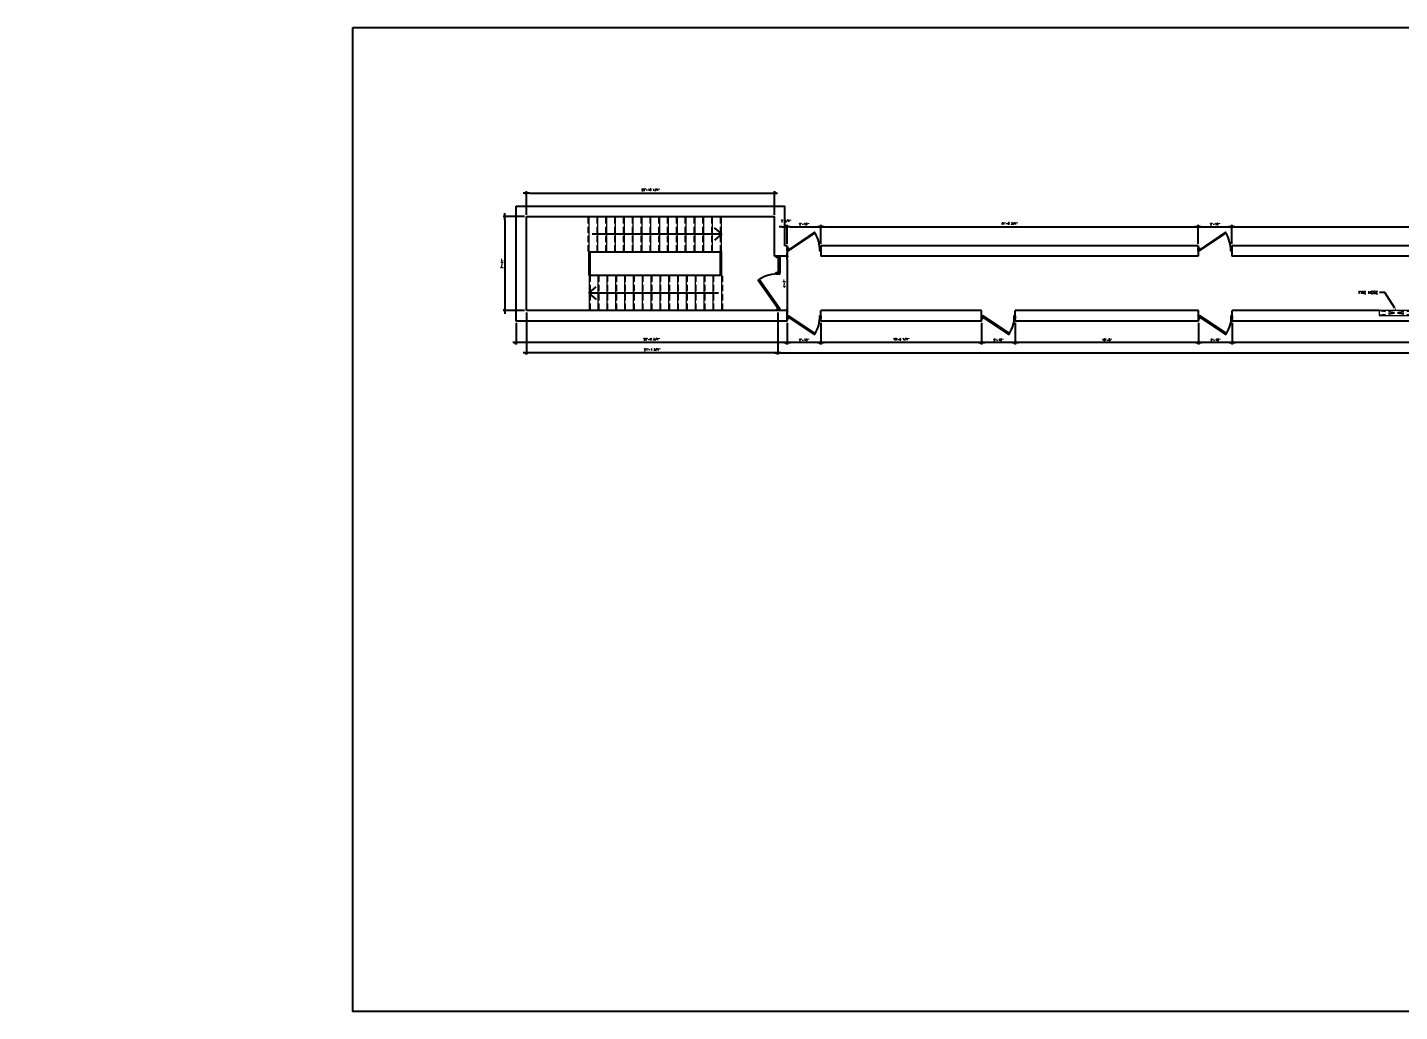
# Model space of a CAD drawing. Header units: inches. Extents: x -11160 to 9368, y -3485 to 2663.
# Drawn here: x -5800 to -4415, y -2214 to -1220 of the extents above; entities that cross this region are included whole.
import ezdxf
from ezdxf import colors
from ezdxf.entities.mleader import LeaderData, LeaderLine
from ezdxf.math import Vec2, Vec3

# ---------------------------------------------------------------- set-up
doc = ezdxf.new("R2010")
doc.units = ezdxf.units.IN
doc.header["$MEASUREMENT"] = 0
doc.linetypes.add('HIDDEN', pattern=[0.375, 0.25, -0.125])
for name, color, linetype in [('A-WALL', 4, 'Continuous'), ('A-WINDOW', 1, 'Continuous'), ('MD-FF-HATCH-6', 8, 'Continuous'), ('SM-COM-PLUMBING', 2, 'Continuous'), ('SM-FF-HATCH', 8, 'Continuous'), ('SM-RCP-TEXT', 2, 'Continuous'), ('YP-DOOR', 1, 'Continuous')]:
    doc.layers.add(name, color=color, linetype=linetype)
doc.layers.add('D-D FLOOR', color=2, linetype='Continuous', lineweight=9)
doc.layers.add('I-8-Gray', color=1, linetype='Continuous', lineweight=9)
doc.styles.add('SM-LEADER-00', font='romans.shx')
doc.styles.add('SMI-24', font='romans.shx', dxfattribs={"height": 2})
doc.dimstyles.new('SMI-24', dxfattribs={"dimscale": 24, "dimtxt": 2, "dimasz": 0.125, "dimexe": 0.078125, "dimexo": 0.078125, "dimgap": 0.0625, "dimtad": 1, "dimdec": 3, "dimrnd": 0.25, "dimzin": 3, "dimdsep": 46, "dimlunit": 4, "dimtxsty": 'SMI-24', "dimblk": 'SMI-thick', "dimcen": 0.09375, "dimclrd": 1, "dimclre": 1, "dimclrt": 2, "dimadec": 0, "dimazin": 0, "dimtfac": 0.09375, "dimtdec": 3, "dimtmove": 2, "dimatfit": 3, "dimfxl": 0.078125, "dimfrac": 2, "dimtolj": 1, "dimtzin": 3, "dimarcsym": 0})

# ---------------------------------------------------------------- blocks, each defined once
blk = doc.blocks.new('SMI-thick')
at = {"color": 0, "linetype": 'Continuous'}
blk.add_line((-1.08, 0), (1.08, 0), dxfattribs=at)
at = {"color": 4, "linetype": 'Continuous'}
blk.add_line((0.39, 0.39), (-0.39, -0.39), dxfattribs=at)
blk = doc.blocks.new('*D571')
at = {"layer": 'Defpoints', "color": 0, "transparency": 16777216}
for p in [(-5045.6, -1387.2), (-5296, -1410.9), (-5045.6, -1410.9)]:
    blk.add_point(p, dxfattribs=at)
at = {"layer": 'SM-COM-PLUMBING', "color": 1, "lineweight": -2, "transparency": 16777216}
for p, q in [((-5296, -1409.1), (-5296, -1385.3)), ((-5293, -1387.2), (-5048.6, -1387.2)), ((-5045.6, -1409.1), (-5045.6, -1385.3))]:
    blk.add_line(p, q, dxfattribs=at)
at = {"layer": 'SM-COM-PLUMBING', "color": 1, "lineweight": -2, "transparency": 16777216, "xscale": 3, "yscale": 3, "zscale": 3, "rotation": 180}
blk.add_blockref('SMI-thick', (-5296, -1387.2), dxfattribs=at)
at = {"layer": 'SM-COM-PLUMBING', "color": 1, "lineweight": -2, "transparency": 16777216, "xscale": 3, "yscale": 3, "zscale": 3}
blk.add_blockref('SMI-thick', (-5045.6, -1387.2), dxfattribs=at)
at = {"layer": 'SM-COM-PLUMBING', "color": 2, "transparency": 16777216, "insert": (-5170.8, -1384.2), "char_height": 2, "attachment_point": 5, "style": 'SMI-24'}
blk.add_mtext('\\A1;20\'-10 1/4"', dxfattribs=at)
blk = doc.blocks.new('*D585')
at = {"layer": 'Defpoints', "color": 0, "transparency": 16777216}
for p in [(-4583.4, -1516.5), (-4083, -1516.5), (-4583.4, -1538.2)]:
    blk.add_point(p, dxfattribs=at)
at = {"layer": 'SM-COM-PLUMBING', "color": 1, "lineweight": -2, "transparency": 16777216}
for p, q in [((-4583.4, -1518.4), (-4583.4, -1540.1)), ((-4083, -1518.4), (-4083, -1540.1)), ((-4086, -1538.2), (-4580.4, -1538.2))]:
    blk.add_line(p, q, dxfattribs=at)
at = {"layer": 'SM-COM-PLUMBING', "color": 1, "lineweight": -2, "transparency": 16777216, "xscale": 3, "yscale": 3, "zscale": 3, "rotation": 180}
blk.add_blockref('SMI-thick', (-4583.4, -1538.2), dxfattribs=at)
at = {"layer": 'SM-COM-PLUMBING', "color": 1, "lineweight": -2, "transparency": 16777216, "xscale": 3, "yscale": 3, "zscale": 3}
blk.add_blockref('SMI-thick', (-4083, -1538.2), dxfattribs=at)
at = {"layer": 'SM-COM-PLUMBING', "color": 2, "transparency": 16777216, "insert": (-4333.2, -1535.2), "char_height": 2, "attachment_point": 5, "style": 'SMI-24'}
blk.add_mtext('\\A1;41\'-8 1/2"', dxfattribs=at)
blk = doc.blocks.new('*D586')
at = {"layer": 'Defpoints', "color": 0, "transparency": 16777216}
for p in [(-4617.4, -1516.5), (-4583.4, -1516.5), (-4617.4, -1538.2)]:
    blk.add_point(p, dxfattribs=at)
at = {"layer": 'SM-COM-PLUMBING', "color": 1, "lineweight": -2, "transparency": 16777216}
for p, q in [((-4617.4, -1518.4), (-4617.4, -1540.1)), ((-4583.4, -1518.4), (-4583.4, -1540.1)), ((-4586.4, -1538.2), (-4614.4, -1538.2))]:
    blk.add_line(p, q, dxfattribs=at)
at = {"layer": 'SM-COM-PLUMBING', "color": 1, "lineweight": -2, "transparency": 16777216, "xscale": 3, "yscale": 3, "zscale": 3, "rotation": 180}
blk.add_blockref('SMI-thick', (-4617.4, -1538.2), dxfattribs=at)
at = {"layer": 'SM-COM-PLUMBING', "color": 1, "lineweight": -2, "transparency": 16777216, "xscale": 3, "yscale": 3, "zscale": 3}
blk.add_blockref('SMI-thick', (-4583.4, -1538.2), dxfattribs=at)
at = {"layer": 'SM-COM-PLUMBING', "color": 2, "transparency": 16777216, "insert": (-4600.4, -1535.5), "char_height": 2, "attachment_point": 5, "style": 'SMI-24'}
blk.add_mtext('\\A1;2\'-10"', dxfattribs=at)
blk = doc.blocks.new('*D587')
at = {"layer": 'Defpoints', "color": 0, "transparency": 16777216}
for p in [(-4802.5, -1516.5), (-4617.4, -1516.5), (-4802.5, -1538.2)]:
    blk.add_point(p, dxfattribs=at)
at = {"layer": 'SM-COM-PLUMBING', "color": 1, "lineweight": -2, "transparency": 16777216}
for p, q in [((-4802.5, -1518.4), (-4802.5, -1540.1)), ((-4617.4, -1518.4), (-4617.4, -1540.1)), ((-4620.4, -1538.2), (-4799.5, -1538.2))]:
    blk.add_line(p, q, dxfattribs=at)
at = {"layer": 'SM-COM-PLUMBING', "color": 1, "lineweight": -2, "transparency": 16777216, "xscale": 3, "yscale": 3, "zscale": 3, "rotation": 180}
blk.add_blockref('SMI-thick', (-4802.5, -1538.2), dxfattribs=at)
at = {"layer": 'SM-COM-PLUMBING', "color": 1, "lineweight": -2, "transparency": 16777216, "xscale": 3, "yscale": 3, "zscale": 3}
blk.add_blockref('SMI-thick', (-4617.4, -1538.2), dxfattribs=at)
at = {"layer": 'SM-COM-PLUMBING', "color": 2, "transparency": 16777216, "insert": (-4710, -1535.5), "char_height": 2, "attachment_point": 5, "style": 'SMI-24'}
blk.add_mtext('\\A1;15\'-5"', dxfattribs=at)
blk = doc.blocks.new('*D588')
at = {"layer": 'Defpoints', "color": 0, "transparency": 16777216}
for p in [(-4836.5, -1516.5), (-4802.5, -1516.5), (-4836.5, -1538.2)]:
    blk.add_point(p, dxfattribs=at)
at = {"layer": 'SM-COM-PLUMBING', "color": 1, "lineweight": -2, "transparency": 16777216}
for p, q in [((-4836.5, -1518.4), (-4836.5, -1540.1)), ((-4802.5, -1518.4), (-4802.5, -1540.1)), ((-4805.5, -1538.2), (-4833.5, -1538.2))]:
    blk.add_line(p, q, dxfattribs=at)
at = {"layer": 'SM-COM-PLUMBING', "color": 1, "lineweight": -2, "transparency": 16777216, "xscale": 3, "yscale": 3, "zscale": 3, "rotation": 180}
blk.add_blockref('SMI-thick', (-4836.5, -1538.2), dxfattribs=at)
at = {"layer": 'SM-COM-PLUMBING', "color": 1, "lineweight": -2, "transparency": 16777216, "xscale": 3, "yscale": 3, "zscale": 3}
blk.add_blockref('SMI-thick', (-4802.5, -1538.2), dxfattribs=at)
at = {"layer": 'SM-COM-PLUMBING', "color": 2, "transparency": 16777216, "insert": (-4819.5, -1535.5), "char_height": 2, "attachment_point": 5, "style": 'SMI-24'}
blk.add_mtext('\\A1;2\'-10"', dxfattribs=at)
blk = doc.blocks.new('*D589')
at = {"layer": 'Defpoints', "color": 0, "transparency": 16777216}
for p in [(-4998.8, -1516.5), (-4836.5, -1516.5), (-4998.8, -1538.2)]:
    blk.add_point(p, dxfattribs=at)
at = {"layer": 'SM-COM-PLUMBING', "color": 1, "lineweight": -2, "transparency": 16777216}
for p, q in [((-4998.8, -1518.4), (-4998.8, -1540.1)), ((-4836.5, -1518.4), (-4836.5, -1540.1)), ((-4839.5, -1538.2), (-4995.8, -1538.2))]:
    blk.add_line(p, q, dxfattribs=at)
at = {"layer": 'SM-COM-PLUMBING', "color": 1, "lineweight": -2, "transparency": 16777216, "xscale": 3, "yscale": 3, "zscale": 3, "rotation": 180}
blk.add_blockref('SMI-thick', (-4998.8, -1538.2), dxfattribs=at)
at = {"layer": 'SM-COM-PLUMBING', "color": 1, "lineweight": -2, "transparency": 16777216, "xscale": 3, "yscale": 3, "zscale": 3}
blk.add_blockref('SMI-thick', (-4836.5, -1538.2), dxfattribs=at)
at = {"layer": 'SM-COM-PLUMBING', "color": 2, "transparency": 16777216, "insert": (-4917.7, -1535.2), "char_height": 2, "attachment_point": 5, "style": 'SMI-24'}
blk.add_mtext('\\A1;13\'-6 1/4"', dxfattribs=at)
blk = doc.blocks.new('*D590')
at = {"layer": 'Defpoints', "color": 0, "transparency": 16777216}
for p in [(-5032.8, -1516.5), (-4998.8, -1516.5), (-5032.8, -1538.2)]:
    blk.add_point(p, dxfattribs=at)
at = {"layer": 'SM-COM-PLUMBING', "color": 1, "lineweight": -2, "transparency": 16777216}
for p, q in [((-5032.8, -1518.4), (-5032.8, -1540.1)), ((-4998.8, -1518.4), (-4998.8, -1540.1)), ((-5001.8, -1538.2), (-5029.8, -1538.2))]:
    blk.add_line(p, q, dxfattribs=at)
at = {"layer": 'SM-COM-PLUMBING', "color": 1, "lineweight": -2, "transparency": 16777216, "xscale": 3, "yscale": 3, "zscale": 3, "rotation": 180}
blk.add_blockref('SMI-thick', (-5032.8, -1538.2), dxfattribs=at)
at = {"layer": 'SM-COM-PLUMBING', "color": 1, "lineweight": -2, "transparency": 16777216, "xscale": 3, "yscale": 3, "zscale": 3}
blk.add_blockref('SMI-thick', (-4998.8, -1538.2), dxfattribs=at)
at = {"layer": 'SM-COM-PLUMBING', "color": 2, "transparency": 16777216, "insert": (-5015.8, -1535.5), "char_height": 2, "attachment_point": 5, "style": 'SMI-24'}
blk.add_mtext('\\A1;2\'-10"', dxfattribs=at)
blk = doc.blocks.new('*D591')
at = {"layer": 'Defpoints', "color": 0, "transparency": 16777216}
for p in [(-5306.5, -1516.5), (-5032.8, -1516.5), (-5306.5, -1538.2)]:
    blk.add_point(p, dxfattribs=at)
at = {"layer": 'SM-COM-PLUMBING', "color": 1, "lineweight": -2, "transparency": 16777216}
for p, q in [((-5306.5, -1518.4), (-5306.5, -1540.1)), ((-5032.8, -1518.4), (-5032.8, -1540.1)), ((-5035.8, -1538.2), (-5303.5, -1538.2))]:
    blk.add_line(p, q, dxfattribs=at)
at = {"layer": 'SM-COM-PLUMBING', "color": 1, "lineweight": -2, "transparency": 16777216, "xscale": 3, "yscale": 3, "zscale": 3, "rotation": 180}
blk.add_blockref('SMI-thick', (-5306.5, -1538.2), dxfattribs=at)
at = {"layer": 'SM-COM-PLUMBING', "color": 1, "lineweight": -2, "transparency": 16777216, "xscale": 3, "yscale": 3, "zscale": 3}
blk.add_blockref('SMI-thick', (-5032.8, -1538.2), dxfattribs=at)
at = {"layer": 'SM-COM-PLUMBING', "color": 2, "transparency": 16777216, "insert": (-5169.7, -1535.2), "char_height": 2, "attachment_point": 5, "style": 'SMI-24'}
blk.add_mtext('\\A1;22\'-9 3/4"', dxfattribs=at)
blk = doc.blocks.new('*D592')
at = {"layer": 'Defpoints', "color": 0, "transparency": 16777216}
for p in [(-5042.3, -1505.9), (-3609.6, -1516.5), (-3609.6, -1548.4)]:
    blk.add_point(p, dxfattribs=at)
at = {"layer": 'SM-COM-PLUMBING', "color": 1, "lineweight": -2, "transparency": 16777216}
for p, q in [((-5042.3, -1507.8), (-5042.3, -1550.3)), ((-3609.6, -1518.4), (-3609.6, -1550.3)), ((-5039.3, -1548.4), (-3612.6, -1548.4))]:
    blk.add_line(p, q, dxfattribs=at)
at = {"layer": 'SM-COM-PLUMBING', "color": 1, "lineweight": -2, "transparency": 16777216, "xscale": 3, "yscale": 3, "zscale": 3, "rotation": 180}
blk.add_blockref('SMI-thick', (-5042.3, -1548.4), dxfattribs=at)
at = {"layer": 'SM-COM-PLUMBING', "color": 1, "lineweight": -2, "transparency": 16777216, "xscale": 3, "yscale": 3, "zscale": 3}
blk.add_blockref('SMI-thick', (-3609.6, -1548.4), dxfattribs=at)
at = {"layer": 'SM-COM-PLUMBING', "color": 2, "transparency": 16777216, "insert": (-4325.9, -1545.4), "char_height": 2, "attachment_point": 5, "style": 'SMI-24'}
blk.add_mtext('\\A1;119\'-4 3/4"', dxfattribs=at)
blk = doc.blocks.new('*D593')
at = {"layer": 'Defpoints', "color": 0, "transparency": 16777216}
for p in [(-5296, -1505.9), (-5042.3, -1505.9), (-5296, -1548.4)]:
    blk.add_point(p, dxfattribs=at)
at = {"layer": 'SM-COM-PLUMBING', "color": 1, "lineweight": -2, "transparency": 16777216}
for p, q in [((-5296, -1507.8), (-5296, -1550.3)), ((-5042.3, -1507.8), (-5042.3, -1550.3)), ((-5045.3, -1548.4), (-5293, -1548.4))]:
    blk.add_line(p, q, dxfattribs=at)
at = {"layer": 'SM-COM-PLUMBING', "color": 1, "lineweight": -2, "transparency": 16777216, "xscale": 3, "yscale": 3, "zscale": 3, "rotation": 180}
blk.add_blockref('SMI-thick', (-5296, -1548.4), dxfattribs=at)
at = {"layer": 'SM-COM-PLUMBING', "color": 1, "lineweight": -2, "transparency": 16777216, "xscale": 3, "yscale": 3, "zscale": 3}
blk.add_blockref('SMI-thick', (-5042.3, -1548.4), dxfattribs=at)
at = {"layer": 'SM-COM-PLUMBING', "color": 2, "transparency": 16777216, "insert": (-5169.1, -1545.4), "char_height": 2, "attachment_point": 5, "style": 'SMI-24'}
blk.add_mtext('\\A1;21\'-1 3/4"', dxfattribs=at)
blk = doc.blocks.new('*D594')
at = {"layer": 'Defpoints', "color": 0, "transparency": 16777216}
for p in [(-5296, -1410.9), (-5317.8, -1505.9), (-5296, -1505.9)]:
    blk.add_point(p, dxfattribs=at)
at = {"layer": 'SM-COM-PLUMBING', "color": 1, "lineweight": -2, "transparency": 16777216}
for p, q in [((-5297.8, -1410.9), (-5319.6, -1410.9)), ((-5317.8, -1413.9), (-5317.8, -1502.9)), ((-5297.8, -1505.9), (-5319.6, -1505.9))]:
    blk.add_line(p, q, dxfattribs=at)
at = {"layer": 'SM-COM-PLUMBING', "color": 1, "lineweight": -2, "transparency": 16777216, "xscale": 3, "yscale": 3, "zscale": 3}
for p, rotation in [((-5317.8, -1410.9), 90), ((-5317.8, -1505.9), 270)]:
    blk.add_blockref('SMI-thick', p, dxfattribs=dict(at, rotation=rotation))
at = {"layer": 'SM-COM-PLUMBING', "color": 2, "transparency": 16777216, "insert": (-5320.5, -1458.4), "char_height": 2, "attachment_point": 5, "rotation": 90, "style": 'SMI-24'}
blk.add_mtext('\\A1;7\'-11"', dxfattribs=at)
blk = doc.blocks.new('*D595')
at = {"layer": 'Defpoints', "color": 0, "transparency": 16777216}
for p in [(-5032.8, -1450.9), (-5032.8, -1505.9), (-5032.8, -1505.9)]:
    blk.add_point(p, dxfattribs=at)
at = {"layer": 'SM-COM-PLUMBING', "color": 1, "lineweight": -2, "transparency": 16777216}
blk.add_line((-5032.8, -1453.9), (-5032.8, -1502.9), dxfattribs=at)
at = {"layer": 'SM-COM-PLUMBING', "color": 1, "lineweight": -2, "transparency": 16777216, "xscale": 3, "yscale": 3, "zscale": 3}
for p, rotation in [((-5032.8, -1450.9), 90), ((-5032.8, -1505.9), 270)]:
    blk.add_blockref('SMI-thick', p, dxfattribs=dict(at, rotation=rotation))
at = {"layer": 'SM-COM-PLUMBING', "color": 2, "transparency": 16777216, "insert": (-5035.5, -1478.4), "char_height": 2, "attachment_point": 5, "rotation": 90, "style": 'SMI-24'}
blk.add_mtext('\\A1;4\'-7"', dxfattribs=at)
blk = doc.blocks.new('*D596')
at = {"layer": 'Defpoints', "color": 0, "transparency": 16777216}
for p in [(-5032.8, -1421.2), (-5035, -1440.4), (-5032.8, -1440.4)]:
    blk.add_point(p, dxfattribs=at)
at = {"layer": 'SM-COM-PLUMBING', "color": 1, "lineweight": -2, "transparency": 16777216}
for p, q in [((-5038, -1421.2), (-5041, -1421.2)), ((-5035, -1438.5), (-5035, -1419.3)), ((-5035, -1421.2), (-5032.8, -1421.2)), ((-5032.8, -1438.5), (-5032.8, -1419.3)), ((-5029.8, -1421.2), (-5026.8, -1421.2))]:
    blk.add_line(p, q, dxfattribs=at)
at = {"layer": 'SM-COM-PLUMBING', "color": 1, "lineweight": -2, "transparency": 16777216, "xscale": 3, "yscale": 3, "zscale": 3}
blk.add_blockref('SMI-thick', (-5035, -1421.2), dxfattribs=at)
at = {"layer": 'SM-COM-PLUMBING', "color": 1, "lineweight": -2, "transparency": 16777216, "xscale": 3, "yscale": 3, "zscale": 3, "rotation": 180}
blk.add_blockref('SMI-thick', (-5032.8, -1421.2), dxfattribs=at)
at = {"layer": 'SM-COM-PLUMBING', "color": 2, "transparency": 16777216, "insert": (-5033.9, -1415.5), "char_height": 2, "attachment_point": 5, "style": 'SMI-24'}
blk.add_mtext('\\A1;2 1/4"', dxfattribs=at)
blk = doc.blocks.new('*D597')
at = {"layer": 'Defpoints', "color": 0, "transparency": 16777216}
for p in [(-4998.8, -1421.2), (-5032.8, -1440.4), (-4998.8, -1440.4)]:
    blk.add_point(p, dxfattribs=at)
at = {"layer": 'SM-COM-PLUMBING', "color": 1, "lineweight": -2, "transparency": 16777216}
for p, q in [((-5032.8, -1438.5), (-5032.8, -1419.3)), ((-5029.8, -1421.2), (-5001.8, -1421.2)), ((-4998.8, -1438.5), (-4998.8, -1419.3))]:
    blk.add_line(p, q, dxfattribs=at)
at = {"layer": 'SM-COM-PLUMBING', "color": 1, "lineweight": -2, "transparency": 16777216, "xscale": 3, "yscale": 3, "zscale": 3, "rotation": 180}
blk.add_blockref('SMI-thick', (-5032.8, -1421.2), dxfattribs=at)
at = {"layer": 'SM-COM-PLUMBING', "color": 1, "lineweight": -2, "transparency": 16777216, "xscale": 3, "yscale": 3, "zscale": 3}
blk.add_blockref('SMI-thick', (-4998.8, -1421.2), dxfattribs=at)
at = {"layer": 'SM-COM-PLUMBING', "color": 2, "transparency": 16777216, "insert": (-5015.8, -1418.5), "char_height": 2, "attachment_point": 5, "style": 'SMI-24'}
blk.add_mtext('\\A1;2\'-10"', dxfattribs=at)
blk = doc.blocks.new('*D598')
at = {"layer": 'Defpoints', "color": 0, "transparency": 16777216}
for p in [(-4617.9, -1421.2), (-4998.8, -1440.4), (-4617.9, -1440.4)]:
    blk.add_point(p, dxfattribs=at)
at = {"layer": 'SM-COM-PLUMBING', "color": 1, "lineweight": -2, "transparency": 16777216}
for p, q in [((-4998.8, -1438.5), (-4998.8, -1419.3)), ((-4995.8, -1421.2), (-4620.9, -1421.2)), ((-4617.9, -1438.5), (-4617.9, -1419.3))]:
    blk.add_line(p, q, dxfattribs=at)
at = {"layer": 'SM-COM-PLUMBING', "color": 1, "lineweight": -2, "transparency": 16777216, "xscale": 3, "yscale": 3, "zscale": 3, "rotation": 180}
blk.add_blockref('SMI-thick', (-4998.8, -1421.2), dxfattribs=at)
at = {"layer": 'SM-COM-PLUMBING', "color": 1, "lineweight": -2, "transparency": 16777216, "xscale": 3, "yscale": 3, "zscale": 3}
blk.add_blockref('SMI-thick', (-4617.9, -1421.2), dxfattribs=at)
at = {"layer": 'SM-COM-PLUMBING', "color": 2, "transparency": 16777216, "insert": (-4808.4, -1418.2), "char_height": 2, "attachment_point": 5, "style": 'SMI-24'}
blk.add_mtext('\\A1;31\'-8 3/4"', dxfattribs=at)
blk = doc.blocks.new('*D599')
at = {"layer": 'Defpoints', "color": 0, "transparency": 16777216}
for p in [(-4583.9, -1421.2), (-4617.9, -1440.4), (-4583.9, -1440.4)]:
    blk.add_point(p, dxfattribs=at)
at = {"layer": 'SM-COM-PLUMBING', "color": 1, "lineweight": -2, "transparency": 16777216}
for p, q in [((-4617.9, -1438.5), (-4617.9, -1419.3)), ((-4614.9, -1421.2), (-4586.9, -1421.2)), ((-4583.9, -1438.5), (-4583.9, -1419.3))]:
    blk.add_line(p, q, dxfattribs=at)
at = {"layer": 'SM-COM-PLUMBING', "color": 1, "lineweight": -2, "transparency": 16777216, "xscale": 3, "yscale": 3, "zscale": 3, "rotation": 180}
blk.add_blockref('SMI-thick', (-4617.9, -1421.2), dxfattribs=at)
at = {"layer": 'SM-COM-PLUMBING', "color": 1, "lineweight": -2, "transparency": 16777216, "xscale": 3, "yscale": 3, "zscale": 3}
blk.add_blockref('SMI-thick', (-4583.9, -1421.2), dxfattribs=at)
at = {"layer": 'SM-COM-PLUMBING', "color": 2, "transparency": 16777216, "insert": (-4600.9, -1418.5), "char_height": 2, "attachment_point": 5, "style": 'SMI-24'}
blk.add_mtext('\\A1;2\'-10"', dxfattribs=at)
blk = doc.blocks.new('*D600')
at = {"layer": 'Defpoints', "color": 0, "transparency": 16777216}
for p in [(-4084.9, -1421.2), (-4583.9, -1440.4), (-4084.9, -1440.4)]:
    blk.add_point(p, dxfattribs=at)
at = {"layer": 'SM-COM-PLUMBING', "color": 1, "lineweight": -2, "transparency": 16777216}
for p, q in [((-4583.9, -1438.5), (-4583.9, -1419.3)), ((-4580.9, -1421.2), (-4087.9, -1421.2)), ((-4084.9, -1438.5), (-4084.9, -1419.3))]:
    blk.add_line(p, q, dxfattribs=at)
at = {"layer": 'SM-COM-PLUMBING', "color": 1, "lineweight": -2, "transparency": 16777216, "xscale": 3, "yscale": 3, "zscale": 3, "rotation": 180}
blk.add_blockref('SMI-thick', (-4583.9, -1421.2), dxfattribs=at)
at = {"layer": 'SM-COM-PLUMBING', "color": 1, "lineweight": -2, "transparency": 16777216, "xscale": 3, "yscale": 3, "zscale": 3}
blk.add_blockref('SMI-thick', (-4084.9, -1421.2), dxfattribs=at)
at = {"layer": 'SM-COM-PLUMBING', "color": 2, "transparency": 16777216, "insert": (-4334.4, -1418.5), "char_height": 2, "attachment_point": 5, "style": 'SMI-24'}
blk.add_mtext('\\A1;41\'-7"', dxfattribs=at)

msp = doc.modelspace()

# ---------------------------------------------------------------- linework, layer by layer
at = {"layer": 'A-WALL'}
for p, q in [((-5306.51149, -1516.48708), (-5306.51149, -1400.36495)), ((-5306.51149, -1400.36495), (-5035.03638, -1400.36495)), ((-5295.95042, -1505.92601), (-5295.95042, -1410.92601)), ((-5295.95042, -1410.92601), (-5045.59745, -1410.92601)), ((-5045.59745, -1450.92601), (-5045.59745, -1410.92601)), ((-5035.03638, -1440.36495), (-5035.03638, -1400.36495)), ((-5032.79257, -1440.36495), (-5035.03638, -1440.36495)), ((-5032.79257, -1440.36495), (-5032.79257, -1450.92601)), ((-4998.79257, -1440.36495), (-4998.79257, -1450.92601)), ((-4617.94213, -1440.36495), (-4998.79257, -1440.36495)), ((-4617.94213, -1440.36495), (-4617.94213, -1450.92601)), ((-4583.94213, -1440.36495), (-4583.94213, -1450.92601)), ((-4084.89551, -1440.36495), (-4583.94213, -1440.36495)), ((-5032.79257, -1450.92601), (-5045.59745, -1450.92601)), ((-4617.94213, -1450.92601), (-4998.79257, -1450.92601)), ((-4084.89551, -1450.92601), (-4583.94213, -1450.92601)), ((-5045.59745, -1505.92601), (-5295.95042, -1505.92601)), ((-5035.03638, -1505.92601), (-5045.59745, -1505.92601)), ((-5032.79257, -1505.92601), (-5035.03638, -1505.92601)), ((-5032.79257, -1516.48708), (-5032.79257, -1505.92601)), ((-4836.51295, -1505.92601), (-4998.79257, -1505.92601)), ((-4998.79257, -1516.48708), (-4998.79257, -1505.92601)), ((-4836.51295, -1516.48708), (-4836.51295, -1505.92601)), ((-4617.40102, -1505.92601), (-4802.51295, -1505.92601)), ((-4802.51295, -1516.48708), (-4802.51295, -1505.92601)), ((-4617.40102, -1516.48708), (-4617.40102, -1505.92601)), ((-4435.03638, -1505.92601), (-4583.40102, -1505.92601)), ((-4583.40102, -1516.48708), (-4583.40102, -1505.92601)), ((-5032.79257, -1516.48708), (-5306.51149, -1516.48708)), ((-4836.51295, -1516.48708), (-4998.79257, -1516.48708)), ((-4617.40102, -1516.48708), (-4802.51295, -1516.48708)), ((-4573.90102, -1516.48708), (-4583.40102, -1516.48708)), ((-4401.03638, -1516.48708), (-4573.90102, -1516.48708))]:
    msp.add_line(p, q, dxfattribs=at)
at = {"layer": 'A-WALL', "color": 8}
for centre, radius, start, end in [((-5031.88883, -1444.79358), 32.14749, 358.48149077, 32.12821955), ((-4617.03839, -1444.79358), 32.14749, 358.48149077, 32.12821955), ((-5041.30455, -1505.99181), 37.26895, 88.48149077, 122.12821955), ((-5031.88883, -1512.05845), 32.14749, 327.87178045, 1.51850923), ((-4835.60922, -1512.05845), 32.14749, 327.87178045, 1.51850923), ((-4616.49728, -1512.05845), 32.14749, 327.87178045, 1.51850923)]:
    msp.add_arc(centre, radius, start, end, dxfattribs=at)
at = {"layer": 'A-WINDOW', "color": 3}
for points in [[(-5044.2455, -1452.03952), (-5040.31692, -1452.03952), (-5040.31692, -1450.92601), (-5044.2455, -1450.92601)], [(-5031.83208, -1442.25676), (-5031.83208, -1445.64548), (-5032.79257, -1445.64548), (-5032.79257, -1442.25676)], [(-4999.75306, -1442.25676), (-4999.75306, -1445.64547), (-4998.79257, -1445.64547), (-4998.79257, -1442.25676)], [(-4616.98164, -1442.25676), (-4616.98164, -1445.64548), (-4617.94213, -1445.64548), (-4617.94213, -1442.25676)], [(-4584.90262, -1442.25676), (-4584.90262, -1445.64547), (-4583.94213, -1445.64547), (-4583.94213, -1442.25676)], [(-5044.2455, -1468.73595), (-5040.31692, -1468.73595), (-5040.31692, -1467.62244), (-5044.2455, -1467.62244)], [(-5044.2455, -1504.81251), (-5040.31692, -1504.81251), (-5040.31692, -1505.92601), (-5044.2455, -1505.92601)], [(-5031.83208, -1514.59527), (-5031.83208, -1511.20655), (-5032.79257, -1511.20655), (-5032.79257, -1514.59527)], [(-4999.75306, -1514.59527), (-4999.75306, -1511.20656), (-4998.79257, -1511.20656), (-4998.79257, -1514.59527)], [(-4835.55246, -1514.59527), (-4835.55246, -1511.20655), (-4836.51295, -1511.20655), (-4836.51295, -1514.59527)], [(-4803.47344, -1514.59527), (-4803.47344, -1511.20656), (-4802.51295, -1511.20656), (-4802.51295, -1514.59527)], [(-4616.44053, -1514.59527), (-4616.44053, -1511.20655), (-4617.40102, -1511.20655), (-4617.40102, -1514.59527)], [(-4584.36151, -1514.59527), (-4584.36151, -1511.20656), (-4583.40102, -1511.20656), (-4583.40102, -1514.59527)]]:
    msp.add_lwpolyline(points, close=True, dxfattribs=at)
at = {"layer": 'D-D FLOOR'}
for p, q in [((-5232.70435, -1446.19705), (-5232.70435, -1410.92601)), ((-5223.79377, -1446.19705), (-5223.79377, -1410.92601)), ((-5214.88319, -1446.19705), (-5214.88319, -1410.92601)), ((-5205.97261, -1446.19705), (-5205.97261, -1410.92601)), ((-5197.06204, -1446.19705), (-5197.06204, -1410.92601)), ((-5188.15146, -1446.19705), (-5188.15146, -1410.92601)), ((-5179.24088, -1446.19705), (-5179.24088, -1410.92601)), ((-5170.3303, -1446.19705), (-5170.3303, -1410.92601)), ((-5161.41973, -1446.19705), (-5161.41973, -1410.92601)), ((-5152.50915, -1446.19705), (-5152.50915, -1410.92601)), ((-5143.59857, -1446.19705), (-5143.59857, -1410.92601)), ((-5134.68799, -1446.19705), (-5134.68799, -1410.92601)), ((-5125.77741, -1446.19705), (-5125.77741, -1410.92601)), ((-5116.86684, -1446.19705), (-5116.86684, -1410.92601)), ((-5107.97149, -1446.19705), (-5107.97149, -1410.92601)), ((-5099.06091, -1446.19705), (-5099.06091, -1410.92601)), ((-5232.68912, -1470.65498), (-5232.68912, -1505.92601)), ((-5223.77854, -1470.65498), (-5223.77854, -1505.92601)), ((-5214.88319, -1470.65498), (-5214.88319, -1505.92601)), ((-5205.97261, -1470.65498), (-5205.97261, -1505.92601)), ((-5197.06204, -1470.65498), (-5197.06204, -1505.92601)), ((-5188.15146, -1470.65498), (-5188.15146, -1505.92601)), ((-5179.24088, -1470.65498), (-5179.24088, -1505.92601)), ((-5170.3303, -1470.65498), (-5170.3303, -1505.92601)), ((-5161.41973, -1470.65498), (-5161.41973, -1505.92601)), ((-5152.50915, -1470.65498), (-5152.50915, -1505.92601)), ((-5143.59857, -1470.65498), (-5143.59857, -1505.92601)), ((-5134.68799, -1470.65498), (-5134.68799, -1505.92601)), ((-5125.77741, -1470.65498), (-5125.77741, -1505.92601)), ((-5116.86684, -1470.65498), (-5116.86684, -1505.92601)), ((-5107.95626, -1470.65498), (-5107.95626, -1505.92601)), ((-5099.04568, -1470.65498), (-5099.04568, -1505.92601))]:
    msp.add_line(p, q, dxfattribs=at)
for points in [[(-5170.3303, -1446.19705), (-5170.3303, -1447.17165), (-5232.68912, -1447.17165), (-5232.68912, -1446.19705)], [(-5107.95626, -1446.19705), (-5107.95626, -1447.17165), (-5170.31507, -1447.17165), (-5170.31507, -1446.19705)], [(-5099.06091, -1446.19705), (-5099.06091, -1447.17165), (-5107.95626, -1447.17165), (-5107.95626, -1446.19705)], [(-5232.68912, -1470.65498), (-5232.68912, -1469.68038), (-5223.79377, -1469.68038), (-5223.79377, -1470.65498)], [(-5223.79377, -1470.65498), (-5223.79377, -1469.68038), (-5161.43496, -1469.68038), (-5161.43496, -1470.65498)], [(-5161.41973, -1470.65498), (-5161.41973, -1469.68038), (-5099.06091, -1469.68038), (-5099.06091, -1470.65498)]]:
    msp.add_lwpolyline(points, close=True, dxfattribs=at)
at = {"layer": 'Defpoints', "color": 6}
msp.add_lwpolyline([(-5471.32461, -1220.03024), (-2050.75342, -1220.03024), (-2050.75342, -2213.56466), (-5471.32461, -2213.56466)], close=True, dxfattribs=at)
at = {"layer": 'I-8-Gray', "linetype": 'HIDDEN', "ltscale": 25}
for p, q in [((-5233.59745, -1446.19705), (-5233.59745, -1410.92601)), ((-5224.68687, -1446.19705), (-5224.68687, -1410.92601)), ((-5215.77629, -1446.19705), (-5215.77629, -1410.92601)), ((-5206.86571, -1446.19705), (-5206.86571, -1410.92601)), ((-5197.95514, -1446.19705), (-5197.95514, -1410.92601)), ((-5189.04456, -1446.19705), (-5189.04456, -1410.92601)), ((-5180.13398, -1446.19705), (-5180.13398, -1410.92601)), ((-5171.2234, -1446.19705), (-5171.2234, -1410.92601)), ((-5171.2234, -1446.19705), (-5171.2234, -1410.92601)), ((-5162.31283, -1446.19705), (-5162.31283, -1410.92601)), ((-5153.40225, -1446.19705), (-5153.40225, -1410.92601)), ((-5144.49167, -1446.19705), (-5144.49167, -1410.92601)), ((-5135.58109, -1446.19705), (-5135.58109, -1410.92601)), ((-5126.67052, -1446.19705), (-5126.67052, -1410.92601)), ((-5117.75994, -1446.19705), (-5117.75994, -1410.92601)), ((-5108.86459, -1446.19705), (-5108.86459, -1410.92601)), ((-5108.84936, -1446.19705), (-5108.84936, -1410.92601)), ((-5099.95401, -1446.19705), (-5099.95401, -1410.92601)), ((-5231.79601, -1470.65498), (-5231.79601, -1505.92601)), ((-5222.90067, -1470.65498), (-5222.90067, -1505.92601)), ((-5222.88544, -1470.65498), (-5222.88544, -1505.92601)), ((-5213.99009, -1470.65498), (-5213.99009, -1505.92601)), ((-5205.07951, -1470.65498), (-5205.07951, -1505.92601)), ((-5196.16894, -1470.65498), (-5196.16894, -1505.92601)), ((-5187.25836, -1470.65498), (-5187.25836, -1505.92601)), ((-5178.34778, -1470.65498), (-5178.34778, -1505.92601)), ((-5169.4372, -1470.65498), (-5169.4372, -1505.92601)), ((-5160.52662, -1470.65498), (-5160.52662, -1505.92601)), ((-5160.52662, -1470.65498), (-5160.52662, -1505.92601)), ((-5151.61605, -1470.65498), (-5151.61605, -1505.92601)), ((-5142.70547, -1470.65498), (-5142.70547, -1505.92601)), ((-5133.79489, -1470.65498), (-5133.79489, -1505.92601)), ((-5124.88431, -1470.65498), (-5124.88431, -1505.92601)), ((-5115.97374, -1470.65498), (-5115.97374, -1505.92601)), ((-5107.06316, -1470.65498), (-5107.06316, -1505.92601)), ((-5098.15258, -1470.65498), (-5098.15258, -1505.92601))]:
    msp.add_line(p, q, dxfattribs=at)
at = {"layer": 'I-8-Gray'}
msp.add_lwpolyline([(-4435.03638, -1510.91319), (-4401.03638, -1510.91319), (-4401.03638, -1505.92601), (-4435.03638, -1505.92601)], close=True, dxfattribs=at)
at = {"layer": 'MD-FF-HATCH-6'}
for points in [[(-5098.63153, -1428.56153), (-5106.21569, -1422.28373)], [(-5229.57059, -1428.56153), (-5098.63153, -1428.56153)], [(-5098.63153, -1428.56153), (-5106.21569, -1434.83933)], [(-5233.1185, -1488.2905), (-5225.53434, -1482.0127)], [(-5102.17944, -1488.2905), (-5233.1185, -1488.2905)], [(-5233.1185, -1488.2905), (-5225.53434, -1494.56829)]]:
    msp.add_lwpolyline(points, dxfattribs=at)
at = {"layer": 'SM-COM-PLUMBING'}
for points in [[(-5232.68912, -1469.68038), (-5232.68912, -1447.17165)], [(-5231.71452, -1469.68038), (-5231.71452, -1447.17165)], [(-5100.03551, -1469.68038), (-5100.03551, -1447.17165)], [(-5099.06091, -1469.68038), (-5099.06091, -1447.17165)]]:
    msp.add_lwpolyline(points, dxfattribs=at)
at = {"layer": 'SM-FF-HATCH', "linetype": 'HIDDEN', "ltscale": 25}
for p, q in [((-4401.03638, -1505.92601), (-4435.03638, -1510.91319)), ((-4401.03638, -1510.91319), (-4435.03638, -1505.92601))]:
    msp.add_line(p, q, dxfattribs=at)
at = {"layer": 'YP-DOOR'}
for points in [[(-5031.83208, -1444.78835), (-5031.25516, -1445.64548), (-5004.6644, -1427.69703), (-5005.2096, -1426.86908)], [(-4616.98164, -1444.78835), (-4616.40471, -1445.64548), (-4589.81396, -1427.69703), (-4590.35916, -1426.86908)], [(-5041.542, -1452.03952), (-5040.26511, -1452.03952), (-5040.31692, -1467.61625), (-5041.542, -1467.62864)], [(-5041.3106, -1504.81251), (-5040.31692, -1504.14367), (-5061.12476, -1474.43022), (-5062.08461, -1475.06228)], [(-5031.83208, -1512.06368), (-5031.25516, -1511.20655), (-5004.6644, -1529.155), (-5005.2096, -1529.98295)], [(-4835.55246, -1512.06368), (-4834.97554, -1511.20655), (-4808.38479, -1529.155), (-4808.92999, -1529.98295)], [(-4616.44053, -1512.06368), (-4615.86361, -1511.20655), (-4589.27285, -1529.155), (-4589.81805, -1529.98295)]]:
    msp.add_lwpolyline(points, close=True, dxfattribs=at)

# ---------------------------------------------------------------- dimensions: what is measured, and where the dimension line sits
at = {"layer": 'SM-COM-PLUMBING'}
for base, p1, p2, picture, middle in [((-5045.59745, -1387.19075), (-5295.95042, -1410.92601), (-5045.59745, -1410.92601), '*D571', (-5170.77393, -1384.16694)), ((-5032.79257, -1421.18622), (-5035.03638, -1440.36495), (-5032.79257, -1440.36495), '*D596', (-5033.91447, -1415.53741)), ((-4998.79257, -1421.18622), (-5032.79257, -1440.36495), (-4998.79257, -1440.36495), '*D597', (-5015.79257, -1418.49574)), ((-4617.94213, -1421.18622), (-4998.79257, -1440.36495), (-4617.94213, -1440.36495), '*D598', (-4808.36735, -1418.16241)), ((-4583.94213, -1421.18622), (-4617.94213, -1440.36495), (-4583.94213, -1440.36495), '*D599', (-4600.94213, -1418.49574)), ((-4084.89551, -1421.18622), (-4583.94213, -1440.36495), (-4084.89551, -1440.36495), '*D600', (-4334.41882, -1418.49574)), ((-5295.95042, -1548.38323), (-5042.28121, -1505.92601), (-5295.95042, -1505.92601), '*D593', (-5169.11582, -1545.35942)), ((-3609.59745, -1548.38323), (-5042.28121, -1505.92601), (-3609.59745, -1516.48708), '*D592', (-4325.93933, -1545.35942)), ((-5306.51149, -1538.20216), (-5032.79257, -1516.48708), (-5306.51149, -1516.48708), '*D591', (-5169.65203, -1535.17835)), ((-5032.79257, -1538.20216), (-4998.79257, -1516.48708), (-5032.79257, -1516.48708), '*D590', (-5015.79257, -1535.51168)), ((-4998.79257, -1538.20216), (-4836.51295, -1516.48708), (-4998.79257, -1516.48708), '*D589', (-4917.65276, -1535.17835)), ((-4836.51295, -1538.20216), (-4802.51295, -1516.48708), (-4836.51295, -1516.48708), '*D588', (-4819.51295, -1535.51168)), ((-4802.51295, -1538.20216), (-4617.40102, -1516.48708), (-4802.51295, -1516.48708), '*D587', (-4709.95699, -1535.51168)), ((-4617.40102, -1538.20216), (-4583.40102, -1516.48708), (-4617.40102, -1516.48708), '*D586', (-4600.40102, -1535.51168)), ((-4583.40102, -1538.20216), (-4083.0157, -1516.48708), (-4583.40102, -1516.48708), '*D585', (-4333.20836, -1535.17835))]:
    dim = msp.add_linear_dim(base=base, p1=p1, p2=p2, dimstyle='SMI-24', dxfattribs=at)
    dim.commit()
    dim.dimension.update_dxf_attribs({"geometry": picture, "text_midpoint": middle})
for base, p1, p2, picture, middle in [((-5317.76555, -1505.92601), (-5295.95042, -1410.92601), (-5295.95042, -1505.92601), '*D594', (-5320.45602, -1458.42601)), ((-5032.79257, -1505.92601), (-5032.79257, -1450.92601), (-5032.79257, -1505.92601), '*D595', (-5035.48305, -1478.42601))]:
    dim = msp.add_linear_dim(base=base, p1=p1, p2=p2, angle=90, dimstyle='SMI-24', dxfattribs=at)
    dim.commit()
    dim.dimension.update_dxf_attribs({"geometry": picture, "text_midpoint": middle})

# ---------------------------------------------------------------- leaders
at = {"layer": 'SM-RCP-TEXT'}
ml = msp.add_multileader_mtext('Standard', dxfattribs=at)
ml.set_content('FIRE HOSE', color=256, style='SM-LEADER-00')
ml.set_leader_properties(color=1)
ml.build(insert=Vec2(0, 0))
ml.multileader.update_dxf_attribs({"dogleg_length": 3, "arrow_head_size": 2.8, "scale": 50})
ctx = ml.context
ctx.base_point, ctx.scale, ctx.char_height, ctx.arrow_head_size, ctx.landing_gap_size, ctx.plane_origin = Vec3(-4459.54238, -1487.65811), 50, 2.8, 2.8, 1.4, Vec3(-4213.08916, -1512.19418)
ctx.text_align_type = 2
notes = []
notes.append((ctx, [(0, (1, 1, 0), (-4429.53108, -1487.65811), (-1, 0), 5.34463, [(0, [(-4417.60458, -1505.92601)], 0, [])])]))
ctx.mtext.insert, ctx.mtext.width, ctx.mtext.alignment, ctx.mtext.flow_direction = Vec3(-4436.27571, -1486.25811), 57.3412941, 3, 5
ml = msp.add_multileader_mtext('Standard', dxfattribs=at)
ml.set_content('ELEVATOR DOOR', color=256, style='SM-LEADER-00')
ml.set_leader_properties(color=1)
ml.build(insert=Vec2(0, 0))
ml.multileader.update_dxf_attribs({"dogleg_length": 3, "arrow_head_size": 2.8, "scale": 50})
ctx = ml.context
ctx.base_point, ctx.scale, ctx.char_height, ctx.arrow_head_size, ctx.landing_gap_size, ctx.plane_origin = Vec3(-3586.33062, -1582.23347), 50, 2.8, 2.8, 1.4, Vec3(-3505.46782, -1564.38547)
ctx.text_align_type = 2
notes.append((ctx, [(1, (1, 1, 0), (-3591.67525, -1582.23347), (1, 0), 5.34463, [(0, [(-3599.03638, -1573.91847)], 0, [])])]))
ctx.mtext.insert, ctx.mtext.width, ctx.mtext.alignment, ctx.mtext.flow_direction = Vec3(-3551.59728, -1580.83347), 57.3412941, 3, 5
ml = msp.add_multileader_mtext('Standard', dxfattribs=at)
ml.set_content('FIRE HOSE', color=256, style='SM-LEADER-00')
ml.set_leader_properties(color=1)
ml.build(insert=Vec2(0, 0))
ml.multileader.update_dxf_attribs({"dogleg_length": 3, "arrow_head_size": 2.8, "scale": 50})
ctx = ml.context
ctx.base_point, ctx.scale, ctx.char_height, ctx.arrow_head_size, ctx.landing_gap_size, ctx.plane_origin = Vec3(-3486.26342, -1740.61608), 50, 2.8, 2.8, 1.4, Vec3(-3236.42208, -1722.76808)
ctx.text_align_type = 2
notes.append((ctx, [(0, (1, 1, 0), (-3456.25212, -1740.61608), (-1, 0), 5.34463, [(0, [(-3440.9375, -1721.58383)], 0, [])])]))
ctx.mtext.insert, ctx.mtext.width, ctx.mtext.alignment, ctx.mtext.flow_direction = Vec3(-3462.99676, -1739.21608), 57.3412941, 3, 5
ml = msp.add_multileader_mtext('Standard', dxfattribs=at)
ml.set_content('FIRE HOSE', color=256, style='SM-LEADER-00')
ml.set_leader_properties(color=1)
ml.build(insert=Vec2(0, 0))
ml.multileader.update_dxf_attribs({"dogleg_length": 3, "arrow_head_size": 2.8, "scale": 50})
ctx = ml.context
ctx.base_point, ctx.scale, ctx.char_height, ctx.arrow_head_size, ctx.landing_gap_size, ctx.plane_origin = Vec3(-2934.82662, -1740.61608), 50, 2.8, 2.8, 1.4, Vec3(-2684.98528, -1722.76808)
ctx.text_align_type = 2
notes.append((ctx, [(0, (1, 1, 0), (-2904.81532, -1740.61608), (-1, 0), 5.34463, [(0, [(-2889.5007, -1721.58383)], 0, [])])]))
ctx.mtext.insert, ctx.mtext.width, ctx.mtext.alignment, ctx.mtext.flow_direction = Vec3(-2911.55996, -1739.21608), 57.3412941, 3, 5
for ctx, leaders in notes:
    for number, flags, end, landing, length, lines in leaders:
        leader = LeaderData()
        leader.index, (leader.has_last_leader_line, leader.has_dogleg_vector, leader.attachment_direction) = number, flags
        leader.last_leader_point, leader.dogleg_vector, leader.dogleg_length = Vec3(end), Vec3(landing), length
        for number, points, colour, breaks in lines:
            line = LeaderLine()
            line.index, line.vertices, line.color, line.breaks = number, Vec3.list(points), colors.encode_raw_color(colour), breaks
            leader.lines.append(line)
        ctx.leaders.append(leader)

doc.saveas('drawing.dxf')
